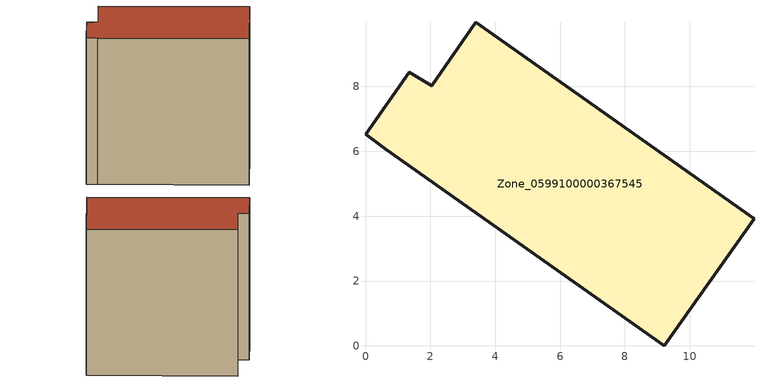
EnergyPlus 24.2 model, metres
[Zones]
Zone_0599100000367545
 floor ground (C_G): 11.98,3.92 9.21,0 0.63,6.06 0,6.52 1.35,8.44 2.04,8.02 3.4,9.98 z3.67
 wall outside (C_F): 2.04,8.02 1.35,8.44 0,6.52 0.63,6.06 9.21,0 11.98,3.92 3.4,9.98 2.04,8.02 z3.67:15.11
 roof outside (C_R): 11.98,3.92 3.4,9.98 2.04,8.02 1.35,8.44 0,6.52 0.63,6.06 9.21,0 z15.11
[BUILDING]
Pand.0599100000367545: North Axis=0; Terrain=City; Loads Convergence Tolerance Value=0.04; Temperature Convergence Tolerance Value=0.4; Solar Distribution=FullExterior; Maximum Number of Warmup Days=25; Minimum Number of Warmup Days=1
[Site:Location]
Rotterdam.The.Hague.AP_ZH_NLD Design_Conditions: Latitude=51.96; Longitude=4.45; Time Zone=1; Elevation=-4.5
[SITE:GROUNDTEMPERATURE:BUILDINGSURFACE]
18, 18, 18, 18, 18, 18, 18, 18, 18, 18, 18, 18
[MATERIAL] Thermal Absorptance=0.9; Solar Absorptance=0.7; Visible Absorptance=0.7
Name | Roughness | Thickness | Conductivity | Density | Specific Heat
G.TI.1992-2005 | MediumSmooth | 0.15 | 0.06 | 540 | 1210
F.TI.1992-2005 | Rough | 0.3 | 0.12 | 1920 | 840
R.TI.1992-2005 | MediumRough | 0.2 | 0.08 | 1500 | 1000
[CONSTRUCTION]
C_G: G.TI.1992-2005
C_F: F.TI.1992-2005
C_R: R.TI.1992-2005
[ZONE]
Zone_0599100000367545: Type=1; Multiplier=1; Ceiling Height=Autocalculate; Volume=Autocalculate; Floor Area=autocalculate; Part of Total Floor Area=Yes
[ZONEINFILTRATION:DESIGNFLOWRATE]
Infil_Zone_0599100000367545: Zone or ZoneList or Space or SpaceList=Zone_0599100000367545; Schedule=AlwaysOn; Design Flow Rate Calculation Method=Flow/Area; Flow Rate per Floor Area=0.0015; Constant Term Coefficient=1; Temperature Term Coefficient=0; Velocity Term Coefficient=0; Velocity Squared Term Coefficient=0
[HVACTEMPLATE:ZONE:IDEALLOADSAIRSYSTEM]
Zone_0599100000367545: Maximum Heating Supply Air Temperature=50; Minimum Cooling Supply Air Temperature=13; Maximum Heating Supply Air Humidity Ratio=0.0156; Minimum Cooling Supply Air Humidity Ratio=0.0077; Heating Limit=NoLimit; Cooling Limit=NoLimit; Dehumidification Control Type=ConstantSensibleHeatRatio; Cooling Sensible Heat Ratio=0.7; Dehumidification Setpoint=60; Humidification Control Type=None; Humidification Setpoint=30; Outdoor Air Method=None; Outdoor Air Flow Rate per Person=0.00944; Outdoor Air Flow Rate per Zone Floor Area=0; Outdoor Air Flow Rate per Zone=0; Demand Controlled Ventilation Type=None; Outdoor Air Economizer Type=NoEconomizer; Heat Recovery Type=None; Sensible Heat Recovery Effectiveness=0.7; Latent Heat Recovery Effectiveness=0.65
[ZONECONTROL:THERMOSTAT]
ThermostatControl_Zone_0599100000367545: Zone or ZoneList=Zone_0599100000367545; Control Type Schedule=DualSetpointControlType; Control 1=Thermostat_Zone_0599100000367545; Temperature Difference Between Cutout And Setpoint=0
[THERMOSTATSETPOINT:DUALSETPOINT]
Thermostat_Zone_0599100000367545: Heating Setpoint Temperature Schedule=HeatingSetpoint_Zone_0599100000367545; Cooling Setpoint Temperature Schedule=CoolingSetpoint_Zone_0599100000367545
[SCHEDULE:COMPACT]
HeatingSetpoint_Zone_0599100000367545: Through: 12/31, For: AllDays, Until: 24:00, 21
CoolingSetpoint_Zone_0599100000367545: Through: 12/31, For: AllDays, Until: 24:00, 24
DualSetpointControlType: Through: 12/31, For: AllDays, Until: 24:00, 4
AlwaysOn: Through: 12/31, For: AllDays, Until: 24:00, 1
